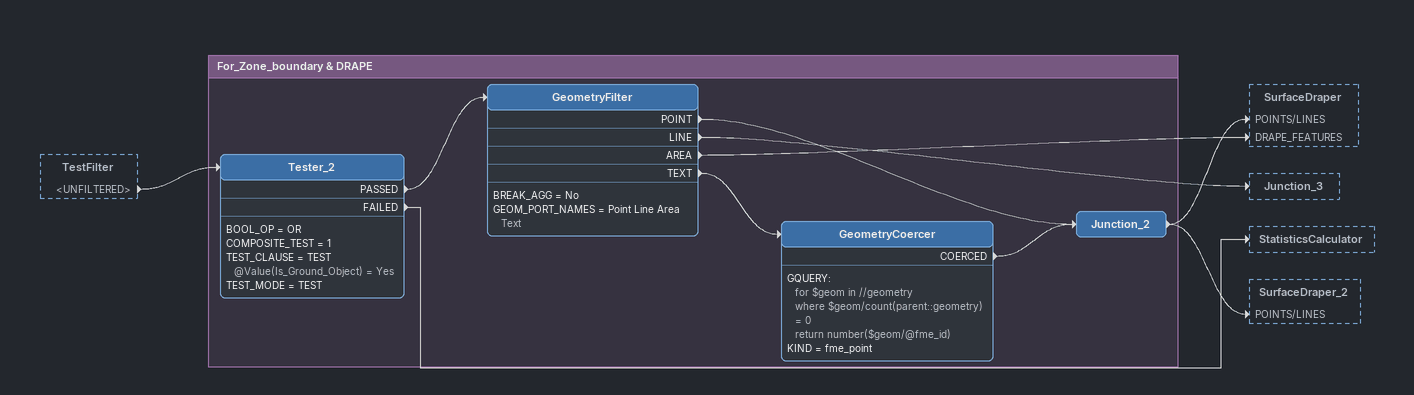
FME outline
TestFilter [outside]
    <UNFILTERED> -> Tester_2

Bookmark: For_Zone_boundary & DRAPE
Tester_2
    BOOL_OP = OR
    COMPOSITE_TEST = 1
    TEST_CLAUSE = TEST @Value(Is_Ground_Object) = Yes
    TEST_MODE = TEST
    PASSED -> GeometryFilter
    FAILED -> StatisticsCalculator
GeometryFilter
    BREAK_AGG = No
    GEOM_PORT_NAMES = Point Line Area Text
    POINT -> Junction_2
    LINE -> Junction_3
    AREA -> SurfaceDraper [DRAPE_FEATURES]
    TEXT -> GeometryCoercer
GeometryCoercer
    GQUERY:
      for $geom in //geometry
      where $geom/count(parent::geometry) = 0
      return number($geom/@fme_id)
    KIND = fme_point
    COERCED -> Junction_2
Junction_2
    -> SurfaceDraper [POINTS/LINES]
    -> SurfaceDraper_2 [POINTS/LINES]
